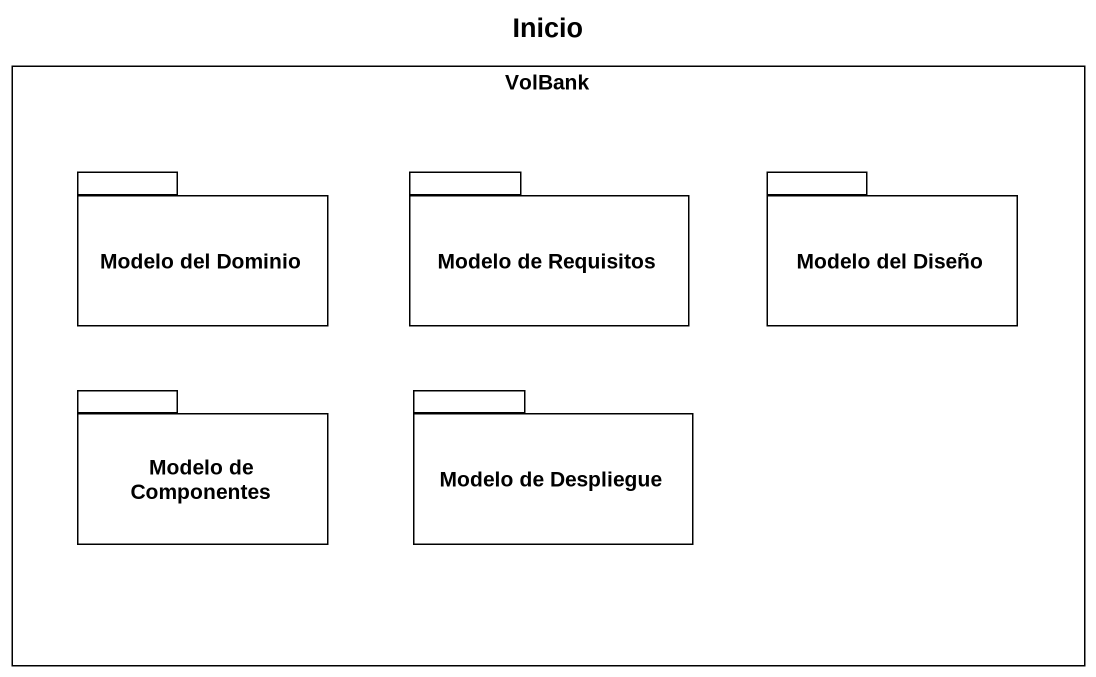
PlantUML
@startuml
title Inicio
rectangle VolBank {
  package "Modelo del Dominio" as Modelo_del_Dominio {
  }
  package "Modelo de Requisitos" as Modelo_de_Requisitos {
  }
  package "Modelo del Diseño" as Modelo_del_Diseño {
  }
  package "Modelo de Componentes" as Modelo_de_Componentes {
  }
  package "Modelo de Despliegue" as Modelo_de_Despliegue {
  }
}
@enduml
